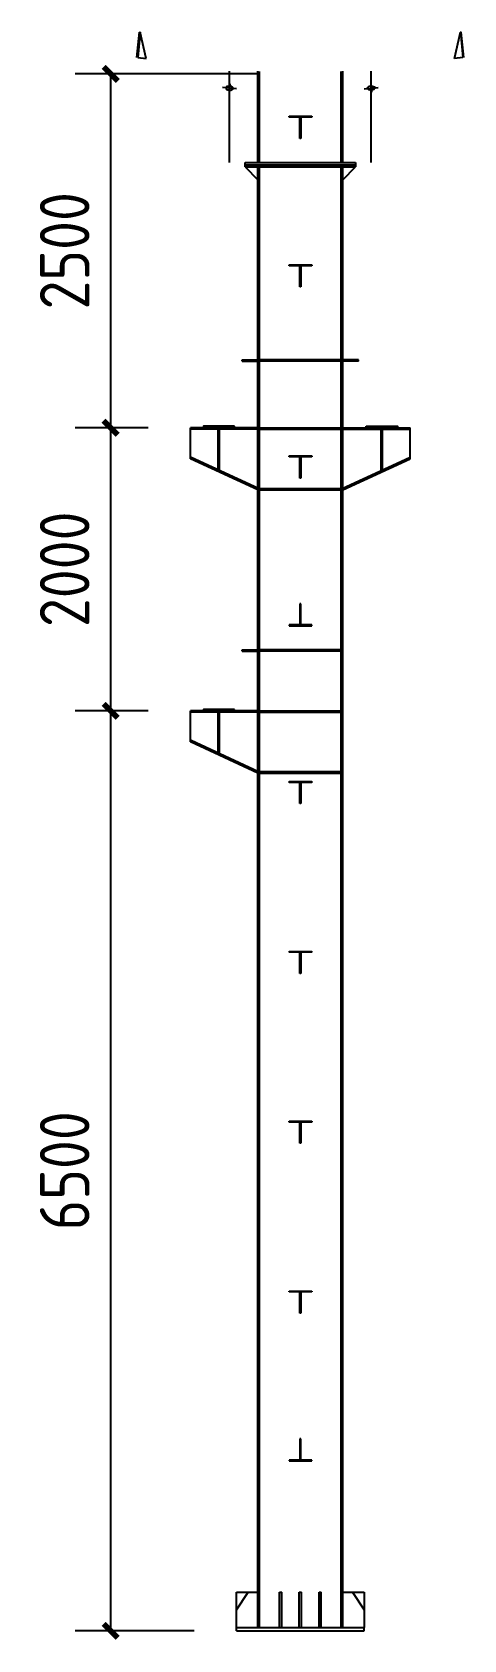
# Model space of a CAD drawing. Extents: x -41778 to 305453, y -85562 to 95360.
# Drawn here: x 174540 to 177587, y 2502 to 13861 of the extents above; entities that cross this region are included whole.
import ezdxf

# ---------------------------------------------------------------- set-up
doc = ezdxf.new("R2010")
doc.units = 0
doc.header["$LTSCALE"] = 1000
doc.header["$MEASUREMENT"] = 0
doc.styles.get("Standard").update_dxf_attribs({"font": 'gbenor.shx', "bigfont": 'gbcbig.shx'})
doc.dimstyles.get("Standard").update_dxf_attribs({"dimscale": 100, "dimtxt": 3.5, "dimasz": 1, "dimexe": 2.5, "dimexo": 3, "dimgap": 1.5, "dimtad": 1, "dimdec": 0, "dimzin": 0, "dimdsep": 46, "dimtxsty": 'Standard', "dimblk": 'ARCHTICK', "dimcen": 0.09, "dimadec": 0, "dimazin": 0, "dimtfac": 1, "dimtdec": 0, "dimtix": 1, "dimtmove": 2, "dimatfit": 3, "dimfxl": 1, "dimtolj": 1, "dimtzin": 0, "dimarcsym": 0})

# ---------------------------------------------------------------- blocks, each defined once
blk = doc.blocks.new('_ArchTick')
at = {"color": 0, "linetype": 'ByBlock', "const_width": 0.4}
blk.add_lwpolyline([(-0.5, -0.5), (0.5, 0.5)], dxfattribs=at)
blk = doc.blocks.new('*D689')
at = {"color": 0, "lineweight": -2}
for p, q in [((175358, 9066), (174844, 9066)), ((175094, 2566), (175094, 9066)), ((175683, 2566), (174844, 2566))]:
    blk.add_line(p, q, dxfattribs=at)
at = {"layer": 'Defpoints', "color": 0}
for p in [(175094, 9066), (175658, 9066), (175983, 2566)]:
    blk.add_point(p, dxfattribs=at)
at = {"color": 0, "lineweight": -2, "xscale": 100, "yscale": 100, "zscale": 100}
for p, rotation in [((175094, 9066), 90), ((175094, 2566), 270)]:
    blk.add_blockref('_ArchTick', p, dxfattribs=dict(at, rotation=rotation))
at = {"color": 0, "insert": (174769, 5816), "char_height": 350, "attachment_point": 5, "rotation": 90}
blk.add_mtext('\\A1;6500', dxfattribs=at)
blk = doc.blocks.new('*D690')
at = {"color": 0, "lineweight": -2}
for p, q in [((175358, 11066), (174844, 11066)), ((175094, 9066), (175094, 11066)), ((175358, 9066), (174844, 9066))]:
    blk.add_line(p, q, dxfattribs=at)
at = {"layer": 'Defpoints', "color": 0}
for p in [(175094, 11066), (175658, 11066), (175658, 9066)]:
    blk.add_point(p, dxfattribs=at)
at = {"color": 0, "lineweight": -2, "xscale": 100, "yscale": 100, "zscale": 100}
for p, rotation in [((175094, 11066), 90), ((175094, 9066), 270)]:
    blk.add_blockref('_ArchTick', p, dxfattribs=dict(at, rotation=rotation))
at = {"color": 0, "insert": (174769, 10066), "char_height": 350, "attachment_point": 5, "rotation": 90}
blk.add_mtext('\\A1;2000', dxfattribs=at)
blk = doc.blocks.new('*D679')
at = {"color": 0, "lineweight": -2}
for p, q in [((176133, 13566), (174844, 13566)), ((175094, 11066), (175094, 13566)), ((175358, 11066), (174844, 11066))]:
    blk.add_line(p, q, dxfattribs=at)
at = {"layer": 'Defpoints', "color": 0}
for p in [(175094, 13566), (176433, 13566), (175658, 11066)]:
    blk.add_point(p, dxfattribs=at)
at = {"color": 0, "lineweight": -2, "xscale": 100, "yscale": 100, "zscale": 100}
for p, rotation in [((175094, 13566), 90), ((175094, 11066), 270)]:
    blk.add_blockref('_ArchTick', p, dxfattribs=dict(at, rotation=rotation))
at = {"color": 0, "insert": (174769, 12316), "char_height": 350, "attachment_point": 5, "rotation": 90}
blk.add_mtext('\\A1;2500', dxfattribs=at)

msp = doc.modelspace()

# ---------------------------------------------------------------- linework, layer by layer
for p, q in [((175279, 13681.6), (175296.9, 13860.7)), ((175302.9, 13860.1), (175285, 13681)), ((175296.9, 13860.7), (175302.9, 13860.1)), ((175344.7, 13675.1), (175302.9, 13860.1)), ((177521.5, 13675.1), (177563.3, 13860.1)), ((177569.3, 13860.7), (177563.3, 13860.1)), ((177563.3, 13860.1), (177581.2, 13681)), ((177587.2, 13681.6), (177569.3, 13860.7)), ((175285, 13681), (175344.7, 13675.1)), ((177581.2, 13681), (177521.5, 13675.1)), ((175933.1, 12940.4), (175933.1, 13584.2)), ((176133.1, 12940.4), (176133.1, 13584.2)), ((176145.1, 12940.4), (176145.1, 13583)), ((176721.1, 12940.4), (176721.1, 13583)), ((176733.1, 12940.4), (176733.1, 13584.2)), ((176933.1, 12940.4), (176933.1, 13584.2)), ((175982.9, 13460.5), (175883.4, 13470.4)), ((175936.1, 13495.3), (175930.1, 13435.6)), ((176883.4, 13460.5), (176982.9, 13470.4)), ((176930.1, 13495.3), (176936.1, 13435.6)), ((176353.1, 13266.2), (176513.1, 13266.2)), ((176353.1, 13260.2), (176353.1, 13266.2)), ((176513.1, 13260.2), (176353.1, 13260.2)), ((176430.1, 13110.2), (176430.1, 13260.2)), ((176436.1, 13260.2), (176436.1, 13110.2)), ((176513.1, 13266.2), (176513.1, 13260.2)), ((176436.1, 13110.2), (176430.1, 13110.2)), ((176043.1, 12940.4), (176823.1, 12940.4)), ((176043.1, 12908.4), (176043.1, 12940.4)), ((176043.1, 12924.4), (176823.1, 12924.4)), ((176043.1, 12908.4), (176823.1, 12908.4)), ((176043.1, 12908.4), (176133.1, 12818.4)), ((176133.1, 2588.2), (176133.1, 12908.4)), ((176145.1, 2588.2), (176145.1, 12908.4)), ((176721.1, 2588.2), (176721.1, 12908.4)), ((176733.1, 2588.2), (176733.1, 12908.4)), ((176733.1, 12818.4), (176823.1, 12908.4)), ((176823.1, 12940.4), (176823.1, 12908.4)), ((176353.1, 12216.2), (176513.1, 12216.2)), ((176353.1, 12210.2), (176353.1, 12216.2)), ((176513.1, 12210.2), (176353.1, 12210.2)), ((176430.1, 12060.2), (176430.1, 12210.2)), ((176436.1, 12210.2), (176436.1, 12060.2)), ((176513.1, 12216.2), (176513.1, 12210.2)), ((176436.1, 12060.2), (176430.1, 12060.2)), ((176023.1, 11536.2), (176023.1, 11546.2)), ((176023.1, 11546.2), (176133.1, 11546.2)), ((176023.1, 11536.2), (176133.1, 11536.2)), ((176721.1, 11546.2), (176145.1, 11546.2)), ((176721.1, 11536.2), (176145.1, 11536.2)), ((176843.1, 11546.2), (176733.1, 11546.2)), ((176843.1, 11536.2), (176733.1, 11536.2)), ((176843.1, 11536.2), (176843.1, 11546.2)), ((176133.1, 11066.2), (175658.1, 11066.2)), ((175658.1, 10846.2), (175658.1, 11066.2)), ((176133.1, 11056.2), (175658.1, 11056.2)), ((175853.1, 10769.1), (175853.1, 11056.2)), ((175863.1, 10769.1), (175863.1, 11056.2)), ((176145.1, 11066.2), (176721.1, 11066.2)), ((176145.1, 11056.2), (176721.1, 11056.2)), ((176733.1, 11066.2), (177208.1, 11066.2)), ((176733.1, 11056.2), (177208.1, 11056.2)), ((177003.1, 10769.1), (177003.1, 11056.2)), ((177013.1, 10769.1), (177013.1, 11056.2)), ((177208.1, 10846.2), (177208.1, 11066.2)), ((176133.1, 10626.2), (175658.1, 10846.2)), ((176137.1, 10635.4), (175662.1, 10855.4)), ((176353.1, 10866.2), (176513.1, 10866.2)), ((176353.1, 10860.2), (176353.1, 10866.2)), ((176513.1, 10860.2), (176353.1, 10860.2)), ((176430.1, 10710.2), (176430.1, 10860.2)), ((176436.1, 10860.2), (176436.1, 10710.2)), ((176513.1, 10866.2), (176513.1, 10860.2)), ((176729.1, 10635.4), (177204.1, 10855.4)), ((176733.1, 10626.2), (177208.1, 10846.2)), ((176436.1, 10710.2), (176430.1, 10710.2)), ((176145.1, 10636.2), (176721.1, 10636.2)), ((176145.1, 10626.2), (176721.1, 10626.2)), ((176436.1, 9822.2), (176430.1, 9822.2)), ((176430.1, 9822.2), (176430.1, 9672.2)), ((176436.1, 9672.2), (176436.1, 9822.2)), ((176513.1, 9672.2), (176353.1, 9672.2)), ((176353.1, 9672.2), (176353.1, 9666.2)), ((176353.1, 9666.2), (176513.1, 9666.2)), ((176513.1, 9666.2), (176513.1, 9672.2)), ((176023.1, 9486.2), (176023.1, 9496.2)), ((176023.1, 9496.2), (176133.1, 9496.2)), ((176023.1, 9486.2), (176133.1, 9486.2)), ((176721.1, 9496.2), (176145.1, 9496.2)), ((176721.1, 9486.2), (176145.1, 9486.2)), ((176133.1, 9066.2), (175658.1, 9066.2)), ((175658.1, 8846.2), (175658.1, 9066.2)), ((176133.1, 9056.2), (175658.1, 9056.2)), ((175853.1, 8769.1), (175853.1, 9056.2)), ((175863.1, 8769.1), (175863.1, 9056.2)), ((176145.1, 9066.2), (176721.1, 9066.2)), ((176145.1, 9056.2), (176721.1, 9056.2)), ((176133.1, 8626.2), (175658.1, 8846.2)), ((176137.1, 8635.4), (175662.1, 8855.4)), ((176145.1, 8636.2), (176721.1, 8636.2)), ((176145.1, 8626.2), (176721.1, 8626.2)), ((176353.1, 8566.2), (176513.1, 8566.2)), ((176353.1, 8560.2), (176353.1, 8566.2)), ((176513.1, 8560.2), (176353.1, 8560.2)), ((176430.1, 8410.2), (176430.1, 8560.2)), ((176436.1, 8560.2), (176436.1, 8410.2)), ((176513.1, 8566.2), (176513.1, 8560.2)), ((176436.1, 8410.2), (176430.1, 8410.2)), ((176353.1, 7366.2), (176513.1, 7366.2)), ((176353.1, 7360.2), (176353.1, 7366.2)), ((176513.1, 7360.2), (176353.1, 7360.2)), ((176430.1, 7210.2), (176430.1, 7360.2)), ((176436.1, 7360.2), (176436.1, 7210.2)), ((176513.1, 7366.2), (176513.1, 7360.2)), ((176436.1, 7210.2), (176430.1, 7210.2)), ((176353.1, 6166.2), (176513.1, 6166.2)), ((176353.1, 6160.2), (176353.1, 6166.2)), ((176513.1, 6160.2), (176353.1, 6160.2)), ((176430.1, 6010.2), (176430.1, 6160.2)), ((176436.1, 6160.2), (176436.1, 6010.2)), ((176513.1, 6166.2), (176513.1, 6160.2)), ((176436.1, 6010.2), (176430.1, 6010.2)), ((176353.1, 4966.2), (176513.1, 4966.2)), ((176353.1, 4960.2), (176353.1, 4966.2)), ((176513.1, 4960.2), (176353.1, 4960.2)), ((176430.1, 4810.2), (176430.1, 4960.2)), ((176436.1, 4960.2), (176436.1, 4810.2)), ((176513.1, 4966.2), (176513.1, 4960.2)), ((176436.1, 4810.2), (176430.1, 4810.2)), ((176436.1, 3922.2), (176430.1, 3922.2)), ((176430.1, 3922.2), (176430.1, 3772.2)), ((176436.1, 3772.2), (176436.1, 3922.2)), ((176513.1, 3772.2), (176353.1, 3772.2)), ((176353.1, 3772.2), (176353.1, 3766.2)), ((176353.1, 3766.2), (176513.1, 3766.2)), ((176513.1, 3766.2), (176513.1, 3772.2)), ((175983.1, 2838.2), (176145.1, 2838.2)), ((175983.1, 2588.2), (175983.1, 2838.2)), ((175983.1, 2713.2), (176064.1, 2838.2)), ((176285.1, 2838.2), (176301.1, 2838.2)), ((176285.1, 2588.2), (176285.1, 2838.2)), ((176301.1, 2588.2), (176301.1, 2838.2)), ((176425.1, 2838.2), (176441.1, 2838.2)), ((176425.1, 2588.2), (176425.1, 2838.2)), ((176441.1, 2588.2), (176441.1, 2838.2)), ((176565.1, 2838.2), (176581.1, 2838.2)), ((176565.1, 2588.2), (176565.1, 2838.2)), ((176581.1, 2588.2), (176581.1, 2838.2)), ((176721.1, 2838.2), (176883.1, 2838.2)), ((176802.1, 2838.2), (176883.1, 2713.2)), ((176883.1, 2838.2), (176883.1, 2588.2)), ((175983.1, 2588.2), (176883.1, 2588.2)), ((175983.1, 2566.2), (175983.1, 2588.2)), ((175983.1, 2566.2), (176883.1, 2566.2)), ((176883.1, 2566.2), (176883.1, 2588.2))]:
    msp.add_line(p, q)
for points in [[(175968.1, 11076.2), (175748.1, 11076.2), (175748.1, 11066.2), (175968.1, 11066.2)], [(176898.1, 11076.2), (177118.1, 11076.2), (177118.1, 11066.2), (176898.1, 11066.2)], [(175968.1, 9076.2), (175748.1, 9076.2), (175748.1, 9066.2), (175968.1, 9066.2)]]:
    msp.add_lwpolyline(points, close=True)
at = {"extrusion": (0, 0, -1)}
msp.add_ellipse((175933.1, 13465.5), major_axis=(-24.9, 2.5), ratio=0.6, dxfattribs=at)
msp.add_ellipse((176933.1, 13465.5), major_axis=(24.9, 2.5), ratio=0.6)

# ---------------------------------------------------------------- dimensions: what is measured, and where the dimension line sits
for base, p1, p2, picture, middle in [((175094.2, 13566.2), (175658.1, 11066.2), (176433.1, 13566.2), '*D679', (174769.2, 12316.2)), ((175094.2, 11066.2), (175658.1, 9066.2), (175658.1, 11066.2), '*D690', (174769.2, 10066.2)), ((175094.2, 9066.2), (175983.1, 2566.2), (175658.1, 9066.2), '*D689', (174769.2, 5816.2))]:
    dim = msp.add_linear_dim(base=base, p1=p1, p2=p2, angle=90, dimstyle='Standard')
    dim.commit()
    dim.dimension.update_dxf_attribs({"geometry": picture, "text_midpoint": middle})

doc.saveas('drawing.dxf')
